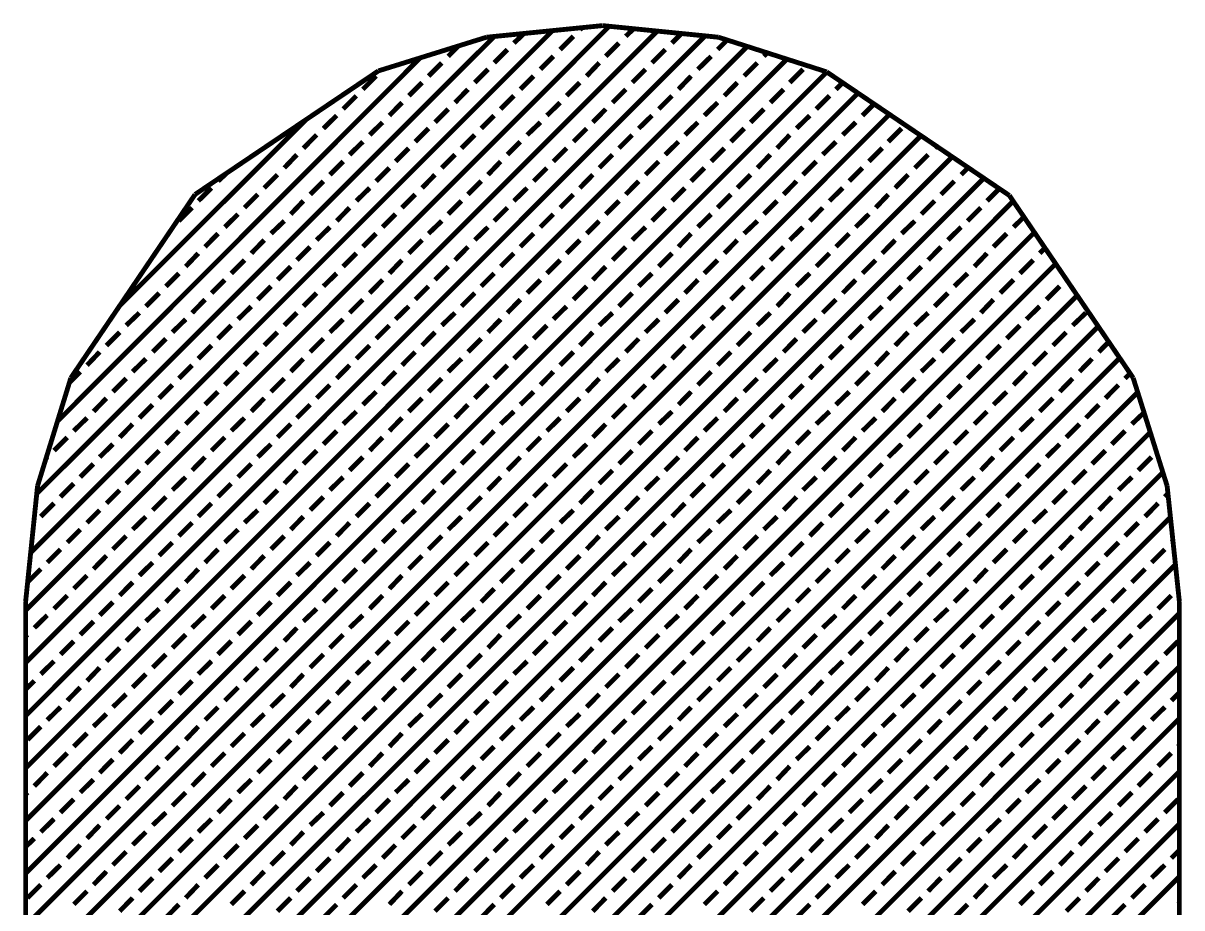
# Model space of a CAD drawing. Extents: x 2 to 176, y -19 to 159.
# Drawn here: x 109.425 to 110.335, y 121.041 to 121.735 of the extents above; entities that cross this region are included whole.
import ezdxf

# ---------------------------------------------------------------- set-up
doc = ezdxf.new("R2010")
doc.units = 0
doc.layers.add('BG_SILKSCREEN_TOP', color=7, linetype='CONTINUOUS')

msp = doc.modelspace()

# ---------------------------------------------------------------- linework, layer by layer
at = {"layer": 'BG_SILKSCREEN_TOP', "const_width": 0.00381}
for points in [[(109.42701, 121.274332), (109.885734, 121.73331)], [(109.880146, 121.733564), (109.78896, 121.72442)], [(109.862366, 121.730262), (109.864144, 121.73204)], [(109.971332, 121.72442), (109.880146, 121.733564)], [(109.898434, 121.725182), (109.90453, 121.731024)], [(109.42701, 121.233184), (109.923072, 121.729246)], [(109.42701, 121.191528), (109.960664, 121.725436)], [(109.431074, 121.319798), (109.841284, 121.730008)], [(109.435646, 121.365772), (109.79531, 121.725182)], [(109.78896, 121.72442), (109.704124, 121.698004)], [(109.81055, 121.719848), (109.818424, 121.727214)], [(109.846872, 121.714768), (109.857286, 121.725182)], [(109.934756, 121.719848), (109.942122, 121.727214)], [(109.97057, 121.714768), (109.977936, 121.722134)], [(110.056168, 121.697242), (109.971332, 121.72442)], [(109.42701, 121.15038), (109.993938, 121.717308)], [(109.758988, 121.709434), (109.767116, 121.717816)], [(109.795056, 121.704354), (109.80547, 121.714768)], [(109.882686, 121.709434), (109.8931, 121.719848)], [(109.919008, 121.704354), (109.929422, 121.714768)], [(109.42701, 121.109232), (110.02518, 121.707402)], [(109.452664, 121.42343), (109.737144, 121.708418)], [(109.743494, 121.69394), (109.753908, 121.704354)], [(109.831378, 121.699274), (109.841538, 121.709434)], [(109.8677, 121.69394), (109.877606, 121.704354)], [(109.955076, 121.699274), (109.96549, 121.709434)], [(109.991398, 121.69394), (110.001812, 121.704354)], [(110.006892, 121.709434), (110.009432, 121.712228)], [(109.42701, 121.06783), (110.056422, 121.697242)], [(109.704124, 121.698004), (109.560106, 121.600976)], [(109.779816, 121.68886), (109.79023, 121.699274)], [(109.903514, 121.68886), (109.913928, 121.699274)], [(110.027212, 121.68886), (110.037626, 121.699274)], [(110.199678, 121.600214), (110.056168, 121.697242)], [(109.691932, 121.683526), (109.702346, 121.69394)], [(109.728, 121.678446), (109.738414, 121.68886)], [(109.81563, 121.683526), (109.826044, 121.69394)], [(109.851952, 121.678446), (109.862366, 121.68886)], [(109.939836, 121.683526), (109.949742, 121.69394)], [(109.975904, 121.678446), (109.986064, 121.68886)], [(110.063534, 121.683526), (110.068868, 121.68886)], [(109.42701, 121.026682), (110.08106, 121.680732)], [(109.676438, 121.668032), (109.686852, 121.678446)], [(109.764322, 121.673112), (109.774482, 121.683526)], [(109.800136, 121.668032), (109.81055, 121.678446)], [(109.88802, 121.673112), (109.898434, 121.683526)], [(109.924342, 121.668032), (109.934756, 121.678446)], [(110.011972, 121.673112), (110.022386, 121.683526)], [(110.04804, 121.668032), (110.058454, 121.678446)], [(109.71276, 121.662952), (109.722666, 121.673112)], [(109.748574, 121.657618), (109.758988, 121.668032)], [(109.836458, 121.662952), (109.846872, 121.673112)], [(109.872526, 121.657618), (109.882686, 121.668032)], [(109.960156, 121.662952), (109.97057, 121.673112)], [(109.996478, 121.657618), (110.006892, 121.668032)], [(110.084362, 121.662952), (110.093506, 121.672096)], [(109.42701, 120.98528), (110.105698, 121.663968)], [(109.500924, 121.5136), (109.647482, 121.659904)], [(109.660944, 121.652792), (109.671358, 121.662952)], [(109.784896, 121.652792), (109.795056, 121.662952)], [(109.908594, 121.652792), (109.919008, 121.662952)], [(110.032546, 121.652792), (110.04296, 121.662952)], [(109.697266, 121.647712), (109.707426, 121.657618)], [(109.73308, 121.642378), (109.743494, 121.652792)], [(109.820964, 121.647712), (109.831378, 121.657618)], [(109.857286, 121.642378), (109.8677, 121.652792)], [(109.944916, 121.647712), (109.955076, 121.657618)], [(109.980984, 121.642378), (109.991398, 121.652792)], [(110.068868, 121.647712), (110.079028, 121.657618)], [(110.104682, 121.642378), (110.115096, 121.652792)], [(109.42701, 120.944132), (110.130336, 121.647204)], [(109.645196, 121.637298), (109.65561, 121.647712)], [(109.681518, 121.632218), (109.691932, 121.642378)], [(109.769402, 121.637298), (109.779816, 121.647712)], [(109.80547, 121.632218), (109.81563, 121.642378)], [(109.8931, 121.637298), (109.903514, 121.647712)], [(109.929422, 121.632218), (109.939836, 121.642378)], [(110.017306, 121.637298), (110.027212, 121.647712)], [(110.05312, 121.632218), (110.063534, 121.642378)], [(109.42701, 120.90273), (110.154974, 121.630694)], [(109.63021, 121.621804), (109.640116, 121.632218)], [(109.717586, 121.626884), (109.728, 121.637298)], [(109.753908, 121.621804), (109.764322, 121.632218)], [(109.841538, 121.626884), (109.851952, 121.637298)], [(109.877606, 121.621804), (109.88802, 121.632218)], [(109.96549, 121.626884), (109.975904, 121.637298)], [(110.001812, 121.621804), (110.011972, 121.632218)], [(110.089442, 121.626884), (110.099856, 121.637298)], [(110.12551, 121.621804), (110.135924, 121.632218)], [(110.141004, 121.637298), (110.142528, 121.638822)], [(109.666024, 121.61647), (109.676438, 121.626884)], [(109.702346, 121.61139), (109.71276, 121.621804)], [(109.79023, 121.61647), (109.800136, 121.626884)], [(109.826044, 121.61139), (109.836458, 121.621804)], [(109.913928, 121.61647), (109.924342, 121.626884)], [(109.949742, 121.61139), (109.960156, 121.621804)], [(110.037626, 121.61647), (110.04804, 121.626884)], [(110.073948, 121.61139), (110.084362, 121.621804)], [(110.161832, 121.61647), (110.16742, 121.622058)], [(109.42701, 120.861582), (110.179612, 121.613676)], [(109.57814, 121.61139), (109.584236, 121.616978)], [(109.614462, 121.606056), (109.624876, 121.61647)], [(109.738414, 121.606056), (109.748574, 121.61647)], [(109.862366, 121.606056), (109.872526, 121.61647)], [(109.986064, 121.606056), (109.996478, 121.61647)], [(110.110016, 121.606056), (110.120176, 121.61647)], [(109.562646, 121.595896), (109.57306, 121.606056)], [(109.65053, 121.600976), (109.660944, 121.61139)], [(109.686852, 121.595896), (109.697266, 121.606056)], [(109.774482, 121.600976), (109.784896, 121.61139)], [(109.81055, 121.595896), (109.820964, 121.606056)], [(109.898434, 121.600976), (109.908594, 121.61139)], [(109.934756, 121.595896), (109.944916, 121.606056)], [(110.022386, 121.600976), (110.032546, 121.61139)], [(110.058454, 121.595896), (110.068868, 121.606056)], [(110.146084, 121.600976), (110.156498, 121.61139)], [(110.182152, 121.595896), (110.191804, 121.605548)], [(109.42701, 120.819926), (110.202472, 121.595388)], [(109.560106, 121.600976), (109.46257, 121.456958)], [(109.598968, 121.590562), (109.609382, 121.600976)], [(109.63529, 121.585482), (109.645196, 121.595896)], [(109.722666, 121.590562), (109.73308, 121.600976)], [(109.758988, 121.585482), (109.769402, 121.595896)], [(109.846872, 121.590562), (109.857286, 121.600976)], [(109.882686, 121.585482), (109.8931, 121.595896)], [(109.97057, 121.590562), (109.980984, 121.600976)], [(110.006892, 121.585482), (110.017306, 121.595896)], [(110.094776, 121.590562), (110.104682, 121.600976)], [(110.13059, 121.585482), (110.141004, 121.595896)], [(110.29696, 121.456958), (110.199678, 121.600214)], [(109.547406, 121.580148), (109.55782, 121.590562)], [(109.583474, 121.575322), (109.593888, 121.585482)], [(109.671358, 121.580148), (109.681518, 121.590562)], [(109.707426, 121.575322), (109.717586, 121.585482)], [(109.795056, 121.580148), (109.80547, 121.590562)], [(109.831378, 121.575322), (109.841538, 121.585482)], [(109.919008, 121.580148), (109.929422, 121.590562)], [(109.955076, 121.575322), (109.96549, 121.585482)], [(110.04296, 121.580148), (110.05312, 121.590562)], [(110.079028, 121.575322), (110.089442, 121.585482)], [(110.166912, 121.580148), (110.177326, 121.590562)], [(109.619796, 121.570242), (109.63021, 121.580148)], [(109.743494, 121.570242), (109.753908, 121.580148)], [(109.8677, 121.570242), (109.877606, 121.580148)], [(109.991398, 121.570242), (110.001812, 121.580148)], [(110.115096, 121.570242), (110.12551, 121.580148)], [(110.20298, 121.575322), (110.211108, 121.583196)], [(109.42701, 120.778778), (110.219236, 121.571004)], [(109.56798, 121.559828), (109.57814, 121.570242)], [(109.65561, 121.565162), (109.666024, 121.575322)], [(109.691932, 121.559828), (109.702346, 121.570242)], [(109.779816, 121.565162), (109.79023, 121.575322)], [(109.81563, 121.559828), (109.826044, 121.570242)], [(109.903514, 121.565162), (109.913928, 121.575322)], [(109.939836, 121.559828), (109.949742, 121.570242)], [(110.027212, 121.565162), (110.037626, 121.575322)], [(110.063534, 121.559828), (110.073948, 121.570242)], [(110.151418, 121.565162), (110.161832, 121.575322)], [(110.187232, 121.559828), (110.197646, 121.570242)], [(109.604302, 121.554748), (109.614462, 121.565162)], [(109.640116, 121.549414), (109.65053, 121.559828)], [(109.728, 121.554748), (109.738414, 121.565162)], [(109.764322, 121.549414), (109.774482, 121.559828)], [(109.851952, 121.554748), (109.862366, 121.565162)], [(109.88802, 121.549414), (109.898434, 121.559828)], [(109.975904, 121.554748), (109.986064, 121.565162)], [(110.011972, 121.549414), (110.022386, 121.559828)], [(110.099856, 121.554748), (110.110016, 121.565162)], [(110.135924, 121.549414), (110.146084, 121.559828)], [(110.223554, 121.554748), (110.227618, 121.558812)], [(109.55274, 121.544334), (109.562646, 121.554748)], [(109.588554, 121.539), (109.598968, 121.549414)], [(109.676438, 121.544334), (109.686852, 121.554748)], [(109.71276, 121.539), (109.722666, 121.549414)], [(109.800136, 121.544334), (109.81055, 121.554748)], [(109.836458, 121.539), (109.846872, 121.549414)], [(109.924342, 121.544334), (109.934756, 121.554748)], [(109.960156, 121.539), (109.97057, 121.549414)], [(110.04804, 121.544334), (110.058454, 121.554748)], [(110.084362, 121.539), (110.094776, 121.549414)], [(110.172246, 121.544334), (110.182152, 121.554748)], [(110.20806, 121.539), (110.218474, 121.549414)], [(109.42701, 120.737376), (110.236254, 121.54662)], [(109.624876, 121.53392), (109.63529, 121.544334)], [(109.748574, 121.53392), (109.758988, 121.544334)], [(109.872526, 121.53392), (109.882686, 121.544334)], [(109.996478, 121.53392), (110.006892, 121.544334)], [(110.120176, 121.53392), (110.13059, 121.544334)], [(109.537246, 121.52884), (109.547406, 121.539)], [(109.57306, 121.523506), (109.583474, 121.53392)], [(109.660944, 121.52884), (109.671358, 121.539)], [(109.697266, 121.523506), (109.707426, 121.53392)], [(109.784896, 121.52884), (109.795056, 121.539)], [(109.820964, 121.523506), (109.831378, 121.53392)], [(109.908594, 121.52884), (109.919008, 121.539)], [(109.944916, 121.523506), (109.955076, 121.53392)], [(110.032546, 121.52884), (110.04296, 121.539)], [(110.068868, 121.523506), (110.079028, 121.53392)], [(110.156498, 121.52884), (110.166912, 121.539)], [(110.192566, 121.523506), (110.20298, 121.53392)], [(109.42701, 120.696228), (110.253018, 121.521728)], [(109.521498, 121.513092), (109.531912, 121.523506)], [(109.609382, 121.518426), (109.619796, 121.52884)], [(109.645196, 121.513092), (109.65561, 121.523506)], [(109.73308, 121.518426), (109.743494, 121.52884)], [(109.769402, 121.513092), (109.779816, 121.523506)], [(109.857286, 121.518426), (109.8677, 121.52884)], [(109.8931, 121.513092), (109.903514, 121.523506)], [(109.980984, 121.518426), (109.991398, 121.52884)], [(110.017306, 121.513092), (110.027212, 121.523506)], [(110.104682, 121.518426), (110.115096, 121.52884)], [(110.141004, 121.513092), (110.151418, 121.523506)], [(110.228888, 121.518426), (110.239302, 121.52884)], [(109.55782, 121.508012), (109.56798, 121.518426)], [(109.593888, 121.502932), (109.604302, 121.513092)], [(109.681518, 121.508012), (109.691932, 121.518426)], [(109.717586, 121.502932), (109.728, 121.513092)], [(109.80547, 121.508012), (109.81563, 121.518426)], [(109.841538, 121.502932), (109.851952, 121.513092)], [(109.929422, 121.508012), (109.939836, 121.518426)], [(109.96549, 121.502932), (109.975904, 121.513092)], [(110.05312, 121.508012), (110.063534, 121.518426)], [(110.089442, 121.502932), (110.099856, 121.513092)], [(110.177326, 121.508012), (110.187232, 121.518426)], [(110.21314, 121.502932), (110.223554, 121.513092)], [(109.506004, 121.498106), (109.516418, 121.508012)], [(109.63021, 121.498106), (109.640116, 121.508012)], [(109.753908, 121.498106), (109.764322, 121.508012)], [(109.877606, 121.498106), (109.88802, 121.508012)], [(110.001812, 121.498106), (110.011972, 121.508012)], [(110.12551, 121.498106), (110.135924, 121.508012)], [(110.249462, 121.498106), (110.259876, 121.508012)], [(109.42701, 120.654826), (110.269528, 121.497344)], [(109.542326, 121.492772), (109.55274, 121.502932)], [(109.57814, 121.487692), (109.588554, 121.498106)], [(109.666024, 121.492772), (109.676438, 121.502932)], [(109.702346, 121.487692), (109.71276, 121.498106)], [(109.79023, 121.492772), (109.800136, 121.502932)], [(109.826044, 121.487692), (109.836458, 121.498106)], [(109.913928, 121.492772), (109.924342, 121.502932)], [(109.949742, 121.487692), (109.960156, 121.498106)], [(110.037626, 121.492772), (110.04804, 121.502932)], [(110.073948, 121.487692), (110.084362, 121.498106)], [(110.161832, 121.492772), (110.172246, 121.502932)], [(110.197646, 121.487692), (110.20806, 121.498106)], [(109.49051, 121.482358), (109.500924, 121.492772)], [(109.526832, 121.477278), (109.537246, 121.487692)], [(109.614462, 121.482358), (109.624876, 121.492772)], [(109.65053, 121.477278), (109.660944, 121.487692)], [(109.738414, 121.482358), (109.748574, 121.492772)], [(109.774482, 121.477278), (109.784896, 121.487692)], [(109.862366, 121.482358), (109.872526, 121.492772)], [(109.898434, 121.477278), (109.908594, 121.487692)], [(109.986064, 121.482358), (109.996478, 121.492772)], [(110.022386, 121.477278), (110.032546, 121.487692)], [(110.110016, 121.482358), (110.120176, 121.492772)], [(110.146084, 121.477278), (110.156498, 121.487692)], [(110.233968, 121.482358), (110.244382, 121.492772)], [(110.270036, 121.477278), (110.277656, 121.485152)], [(109.47527, 121.466864), (109.485176, 121.477278)], [(109.562646, 121.471944), (109.57306, 121.482358)], [(109.598968, 121.466864), (109.609382, 121.477278)], [(109.686852, 121.471944), (109.697266, 121.482358)], [(109.722666, 121.466864), (109.73308, 121.477278)], [(109.81055, 121.471944), (109.820964, 121.482358)], [(109.846872, 121.466864), (109.857286, 121.477278)], [(109.934756, 121.471944), (109.944916, 121.482358)], [(109.97057, 121.466864), (109.980984, 121.477278)], [(110.058454, 121.471944), (110.068868, 121.482358)], [(110.094776, 121.466864), (110.104682, 121.477278)], [(110.182152, 121.471944), (110.192566, 121.482358)], [(110.218474, 121.466864), (110.228888, 121.477278)], [(109.42701, 120.613678), (110.286292, 121.472452)], [(109.511084, 121.461784), (109.521498, 121.471944)], [(109.547406, 121.45645), (109.55782, 121.466864)], [(109.63529, 121.461784), (109.645196, 121.471944)], [(109.671358, 121.45645), (109.681518, 121.466864)], [(109.758988, 121.461784), (109.769402, 121.471944)], [(109.795056, 121.45645), (109.80547, 121.466864)], [(109.882686, 121.461784), (109.8931, 121.471944)], [(109.919008, 121.45645), (109.929422, 121.466864)], [(110.006892, 121.461784), (110.017306, 121.471944)], [(110.04296, 121.45645), (110.05312, 121.466864)], [(110.13059, 121.461784), (110.141004, 121.471944)], [(110.166912, 121.45645), (110.177326, 121.466864)], [(110.254796, 121.461784), (110.264702, 121.471944)], [(109.461808, 121.453656), (109.469936, 121.461784)], [(109.583474, 121.45137), (109.593888, 121.461784)], [(109.707426, 121.45137), (109.717586, 121.461784)], [(109.831378, 121.45137), (109.841538, 121.461784)], [(109.955076, 121.45137), (109.96549, 121.461784)], [(110.079028, 121.45137), (110.089442, 121.461784)], [(110.20298, 121.45137), (110.21314, 121.461784)], [(110.29061, 121.45645), (110.29442, 121.46026)], [(109.46257, 121.456958), (109.436408, 121.372122)], [(109.49559, 121.446036), (109.506004, 121.45645)], [(109.531912, 121.440956), (109.542326, 121.45137)], [(109.619796, 121.446036), (109.63021, 121.45645)], [(109.65561, 121.440956), (109.666024, 121.45137)], [(109.743494, 121.446036), (109.753908, 121.45645)], [(109.779816, 121.440956), (109.79023, 121.45137)], [(109.8677, 121.446036), (109.877606, 121.45645)], [(109.903514, 121.440956), (109.913928, 121.45137)], [(109.991398, 121.446036), (110.001812, 121.45645)], [(110.027212, 121.440956), (110.037626, 121.45137)], [(110.115096, 121.446036), (110.12551, 121.45645)], [(110.151418, 121.440956), (110.161832, 121.45137)], [(110.239302, 121.446036), (110.249462, 121.45645)], [(110.275116, 121.440956), (110.28553, 121.45137)], [(110.32363, 121.372122), (110.29696, 121.456958)], [(109.42701, 120.572022), (110.300262, 121.445274)], [(109.48035, 121.430542), (109.49051, 121.440956)], [(109.56798, 121.435876), (109.57814, 121.446036)], [(109.604302, 121.430542), (109.614462, 121.440956)], [(109.691932, 121.435876), (109.702346, 121.446036)], [(109.728, 121.430542), (109.738414, 121.440956)], [(109.81563, 121.435876), (109.826044, 121.446036)], [(109.851952, 121.430542), (109.862366, 121.440956)], [(109.939836, 121.435876), (109.949742, 121.446036)], [(109.975904, 121.430542), (109.986064, 121.440956)], [(110.063534, 121.435876), (110.073948, 121.446036)], [(110.099856, 121.430542), (110.110016, 121.440956)], [(110.187232, 121.435876), (110.197646, 121.446036)], [(110.223554, 121.430542), (110.233968, 121.440956)], [(109.516418, 121.425462), (109.526832, 121.435876)], [(109.55274, 121.420636), (109.562646, 121.430542)], [(109.640116, 121.425462), (109.65053, 121.435876)], [(109.676438, 121.420636), (109.686852, 121.430542)], [(109.764322, 121.425462), (109.774482, 121.435876)], [(109.800136, 121.420636), (109.81055, 121.430542)], [(109.88802, 121.425462), (109.898434, 121.435876)], [(109.924342, 121.420636), (109.934756, 121.430542)], [(110.011972, 121.425462), (110.022386, 121.435876)], [(110.04804, 121.420636), (110.058454, 121.430542)], [(110.135924, 121.425462), (110.146084, 121.435876)], [(110.172246, 121.420636), (110.182152, 121.430542)], [(110.259876, 121.425462), (110.270036, 121.435876)], [(109.464856, 121.415302), (109.47527, 121.425462)], [(109.588554, 121.415302), (109.598968, 121.425462)], [(109.71276, 121.415302), (109.722666, 121.425462)], [(109.836458, 121.415302), (109.846872, 121.425462)], [(109.960156, 121.415302), (109.97057, 121.425462)], [(110.084362, 121.415302), (110.094776, 121.425462)], [(110.20806, 121.415302), (110.218474, 121.425462)], [(110.295944, 121.420636), (110.305596, 121.42978)], [(109.42701, 120.531128), (110.310422, 121.414286)], [(109.500924, 121.410222), (109.511084, 121.420636)], [(109.537246, 121.404888), (109.547406, 121.415302)], [(109.624876, 121.410222), (109.63529, 121.420636)], [(109.660944, 121.404888), (109.671358, 121.415302)], [(109.748574, 121.410222), (109.758988, 121.420636)], [(109.784896, 121.404888), (109.795056, 121.415302)], [(109.872526, 121.410222), (109.882686, 121.420636)], [(109.908594, 121.404888), (109.919008, 121.415302)], [(109.996478, 121.410222), (110.006892, 121.420636)], [(110.032546, 121.404888), (110.04296, 121.415302)], [(110.120176, 121.410222), (110.13059, 121.420636)], [(110.156498, 121.404888), (110.166912, 121.415302)], [(110.244382, 121.410222), (110.254796, 121.420636)], [(110.280196, 121.404888), (110.29061, 121.415302)], [(109.449362, 121.399808), (109.459776, 121.410222)], [(109.485176, 121.394728), (109.49559, 121.404888)], [(109.57306, 121.399808), (109.583474, 121.410222)], [(109.609382, 121.394728), (109.619796, 121.404888)], [(109.697266, 121.399808), (109.707426, 121.410222)], [(109.73308, 121.394728), (109.743494, 121.404888)], [(109.820964, 121.399808), (109.831378, 121.410222)], [(109.857286, 121.394728), (109.8677, 121.404888)], [(109.944916, 121.399808), (109.955076, 121.410222)], [(109.980984, 121.394728), (109.991398, 121.404888)], [(110.068868, 121.399808), (110.079028, 121.410222)], [(110.104682, 121.394728), (110.115096, 121.404888)], [(110.192566, 121.399808), (110.20298, 121.410222)], [(110.228888, 121.394728), (110.239302, 121.404888)], [(109.443012, 121.393458), (109.444028, 121.394728)], [(109.521498, 121.389394), (109.531912, 121.399808)], [(109.55782, 121.384314), (109.56798, 121.394728)], [(109.645196, 121.389394), (109.65561, 121.399808)], [(109.681518, 121.384314), (109.691932, 121.394728)], [(109.769402, 121.389394), (109.779816, 121.399808)], [(109.80547, 121.384314), (109.81563, 121.394728)], [(109.8931, 121.389394), (109.903514, 121.399808)], [(109.929422, 121.384314), (109.939836, 121.394728)], [(110.017306, 121.389394), (110.027212, 121.399808)], [(110.05312, 121.384314), (110.063534, 121.394728)], [(110.141004, 121.389394), (110.151418, 121.399808)], [(110.177326, 121.384314), (110.187232, 121.394728)], [(110.264702, 121.389394), (110.275116, 121.399808)], [(110.301024, 121.384314), (110.311438, 121.394728)], [(109.469936, 121.37898), (109.48035, 121.389394)], [(109.593888, 121.37898), (109.604302, 121.389394)], [(109.717586, 121.37898), (109.728, 121.389394)], [(109.841538, 121.37898), (109.851952, 121.389394)], [(109.96549, 121.37898), (109.975904, 121.389394)], [(110.089442, 121.37898), (110.099856, 121.389394)], [(110.21314, 121.37898), (110.223554, 121.389394)], [(109.42701, 120.489472), (110.320328, 121.38279)], [(109.506004, 121.3739), (109.516418, 121.384314)], [(109.542326, 121.36882), (109.55274, 121.37898)], [(109.63021, 121.3739), (109.640116, 121.384314)], [(109.666024, 121.36882), (109.676438, 121.37898)], [(109.753908, 121.3739), (109.764322, 121.384314)], [(109.79023, 121.36882), (109.800136, 121.37898)], [(109.877606, 121.3739), (109.88802, 121.384314)], [(109.913928, 121.36882), (109.924342, 121.37898)], [(110.001812, 121.3739), (110.011972, 121.384314)], [(110.037626, 121.36882), (110.04804, 121.37898)], [(110.12551, 121.3739), (110.135924, 121.384314)], [(110.161832, 121.36882), (110.172246, 121.37898)], [(110.249462, 121.3739), (110.259876, 121.384314)], [(110.28553, 121.36882), (110.295944, 121.37898)], [(109.436408, 121.372122), (109.42701, 121.280936)], [(109.454442, 121.363486), (109.464856, 121.3739)], [(109.49051, 121.358406), (109.500924, 121.36882)], [(109.57814, 121.363486), (109.588554, 121.3739)], [(109.614462, 121.358406), (109.624876, 121.36882)], [(109.702346, 121.363486), (109.71276, 121.3739)], [(109.738414, 121.358406), (109.748574, 121.36882)], [(109.826044, 121.363486), (109.836458, 121.3739)], [(109.862366, 121.358406), (109.872526, 121.36882)], [(109.949742, 121.363486), (109.960156, 121.3739)], [(109.986064, 121.358406), (109.996478, 121.36882)], [(110.073948, 121.363486), (110.084362, 121.3739)], [(110.110016, 121.358406), (110.120176, 121.36882)], [(110.197646, 121.363486), (110.20806, 121.3739)], [(110.233968, 121.358406), (110.244382, 121.36882)], [(110.333282, 121.280936), (110.32363, 121.372122)], [(109.438948, 121.347992), (109.449362, 121.358406)], [(109.526832, 121.353072), (109.537246, 121.363486)], [(109.562646, 121.347992), (109.57306, 121.358406)], [(109.65053, 121.353072), (109.660944, 121.363486)], [(109.686852, 121.347992), (109.697266, 121.358406)], [(109.774482, 121.353072), (109.784896, 121.363486)], [(109.81055, 121.347992), (109.820964, 121.358406)], [(109.898434, 121.353072), (109.908594, 121.363486)], [(109.934756, 121.347992), (109.944916, 121.358406)], [(110.022386, 121.353072), (110.032546, 121.363486)], [(110.058454, 121.347992), (110.068868, 121.358406)], [(110.146084, 121.353072), (110.156498, 121.363486)], [(110.182152, 121.347992), (110.192566, 121.358406)], [(110.270036, 121.353072), (110.280196, 121.363486)], [(110.306358, 121.347992), (110.316518, 121.358406)], [(110.321852, 121.363486), (110.324392, 121.366026)], [(109.47527, 121.343166), (109.485176, 121.353072)], [(109.598968, 121.343166), (109.609382, 121.353072)], [(109.722666, 121.343166), (109.73308, 121.353072)], [(109.846872, 121.343166), (109.857286, 121.353072)], [(109.97057, 121.343166), (109.980984, 121.353072)], [(110.094776, 121.343166), (110.104682, 121.353072)], [(110.218474, 121.343166), (110.228888, 121.353072)], [(109.42701, 120.448324), (110.32617, 121.347484)], [(109.43336, 121.342658), (109.433868, 121.343166)], [(109.511084, 121.337832), (109.521498, 121.347992)], [(109.547406, 121.332752), (109.55782, 121.343166)], [(109.63529, 121.337832), (109.645196, 121.347992)], [(109.671358, 121.332752), (109.681518, 121.343166)], [(109.758988, 121.337832), (109.769402, 121.347992)], [(109.795056, 121.332752), (109.80547, 121.343166)], [(109.882686, 121.337832), (109.8931, 121.347992)], [(109.919008, 121.332752), (109.929422, 121.343166)], [(110.006892, 121.337832), (110.017306, 121.347992)], [(110.04296, 121.332752), (110.05312, 121.343166)], [(110.13059, 121.337832), (110.141004, 121.347992)], [(110.166912, 121.332752), (110.177326, 121.343166)], [(110.254796, 121.337832), (110.264702, 121.347992)], [(110.29061, 121.332752), (110.301024, 121.343166)], [(109.459776, 121.327672), (109.469936, 121.337832)], [(109.49559, 121.322338), (109.506004, 121.332752)], [(109.583474, 121.327672), (109.593888, 121.337832)], [(109.619796, 121.322338), (109.63021, 121.332752)], [(109.707426, 121.327672), (109.717586, 121.337832)], [(109.743494, 121.322338), (109.753908, 121.332752)], [(109.831378, 121.327672), (109.841538, 121.337832)], [(109.8677, 121.322338), (109.877606, 121.332752)], [(109.955076, 121.327672), (109.96549, 121.337832)], [(109.991398, 121.322338), (110.001812, 121.332752)], [(110.079028, 121.327672), (110.089442, 121.337832)], [(110.115096, 121.322338), (110.12551, 121.332752)], [(110.20298, 121.327672), (110.21314, 121.337832)], [(110.239302, 121.322338), (110.249462, 121.332752)], [(109.444028, 121.311924), (109.454442, 121.322338)], [(109.531912, 121.317258), (109.542326, 121.327672)], [(109.56798, 121.311924), (109.57814, 121.322338)], [(109.65561, 121.317258), (109.666024, 121.327672)], [(109.691932, 121.311924), (109.702346, 121.322338)], [(109.779816, 121.317258), (109.79023, 121.327672)], [(109.81563, 121.311924), (109.826044, 121.322338)], [(109.903514, 121.317258), (109.913928, 121.327672)], [(109.939836, 121.311924), (109.949742, 121.322338)], [(110.027212, 121.317258), (110.037626, 121.327672)], [(110.063534, 121.311924), (110.073948, 121.322338)], [(110.151418, 121.317258), (110.161832, 121.327672)], [(110.187232, 121.311924), (110.197646, 121.322338)], [(110.275116, 121.317258), (110.28553, 121.327672)], [(110.311438, 121.311924), (110.321852, 121.322338)], [(110.326932, 121.327672), (110.328202, 121.328688)], [(109.48035, 121.306844), (109.49051, 121.317258)], [(109.604302, 121.306844), (109.614462, 121.317258)], [(109.728, 121.306844), (109.738414, 121.317258)], [(109.851952, 121.306844), (109.862366, 121.317258)], [(109.975904, 121.306844), (109.986064, 121.317258)], [(110.099856, 121.306844), (110.110016, 121.317258)], [(110.223554, 121.306844), (110.233968, 121.317258)], [(109.42701, 120.407176), (110.32998, 121.310146)], [(109.429042, 121.296938), (109.438948, 121.306844)], [(109.516418, 121.301764), (109.526832, 121.311924)], [(109.55274, 121.29643), (109.562646, 121.306844)], [(109.640116, 121.301764), (109.65053, 121.311924)], [(109.676438, 121.29643), (109.686852, 121.306844)], [(109.764322, 121.301764), (109.774482, 121.311924)], [(109.800136, 121.29643), (109.81055, 121.306844)], [(109.88802, 121.301764), (109.898434, 121.311924)], [(109.924342, 121.29643), (109.934756, 121.306844)], [(110.011972, 121.301764), (110.022386, 121.311924)], [(110.04804, 121.29643), (110.058454, 121.306844)], [(110.135924, 121.301764), (110.146084, 121.311924)], [(110.172246, 121.29643), (110.182152, 121.306844)], [(110.259876, 121.301764), (110.270036, 121.311924)], [(110.295944, 121.29643), (110.306358, 121.306844)], [(109.464856, 121.29135), (109.47527, 121.301764)], [(109.500924, 121.286016), (109.511084, 121.29643)], [(109.588554, 121.29135), (109.598968, 121.301764)], [(109.624876, 121.286016), (109.63529, 121.29643)], [(109.71276, 121.29135), (109.722666, 121.301764)], [(109.748574, 121.286016), (109.758988, 121.29643)], [(109.836458, 121.29135), (109.846872, 121.301764)], [(109.872526, 121.286016), (109.882686, 121.29643)], [(109.960156, 121.29135), (109.97057, 121.301764)], [(109.996478, 121.286016), (110.006892, 121.29643)], [(110.084362, 121.29135), (110.094776, 121.301764)], [(110.120176, 121.286016), (110.13059, 121.29643)], [(110.20806, 121.29135), (110.218474, 121.301764)], [(110.244382, 121.286016), (110.254796, 121.29643)], [(109.449362, 121.275602), (109.459776, 121.286016)], [(109.537246, 121.280936), (109.547406, 121.29135)], [(109.57306, 121.275602), (109.583474, 121.286016)], [(109.660944, 121.280936), (109.671358, 121.29135)], [(109.697266, 121.275602), (109.707426, 121.286016)], [(109.784896, 121.280936), (109.795056, 121.29135)], [(109.820964, 121.275602), (109.831378, 121.286016)], [(109.908594, 121.280936), (109.919008, 121.29135)], [(109.944916, 121.275602), (109.955076, 121.286016)], [(110.032546, 121.280936), (110.04296, 121.29135)], [(110.068868, 121.275602), (110.079028, 121.286016)], [(110.156498, 121.280936), (110.166912, 121.29135)], [(110.192566, 121.275602), (110.20298, 121.286016)], [(110.280196, 121.280936), (110.29061, 121.29135)], [(110.316518, 121.275602), (110.326932, 121.286016)], [(109.42701, 121.280936), (109.42701, 117.964712)], [(109.485176, 121.270522), (109.49559, 121.280936)], [(109.609382, 121.270522), (109.619796, 121.280936)], [(109.73308, 121.270522), (109.743494, 121.280936)], [(109.857286, 121.270522), (109.8677, 121.280936)], [(109.980984, 121.270522), (109.991398, 121.280936)], [(110.104682, 121.270522), (110.115096, 121.280936)], [(110.228888, 121.270522), (110.239302, 121.280936)], [(110.333282, 117.964712), (110.333282, 121.280936)], [(109.42701, 120.365774), (110.333282, 121.272046)], [(109.433868, 121.260616), (109.444028, 121.270522)], [(109.521498, 121.265696), (109.531912, 121.275602)], [(109.55782, 121.260616), (109.56798, 121.270522)], [(109.645196, 121.265696), (109.65561, 121.275602)], [(109.681518, 121.260616), (109.691932, 121.270522)], [(109.769402, 121.265696), (109.779816, 121.275602)], [(109.80547, 121.260616), (109.81563, 121.270522)], [(109.8931, 121.265696), (109.903514, 121.275602)], [(109.929422, 121.260616), (109.939836, 121.270522)], [(110.017306, 121.265696), (110.027212, 121.275602)], [(110.05312, 121.260616), (110.063534, 121.270522)], [(110.141004, 121.265696), (110.151418, 121.275602)], [(110.177326, 121.260616), (110.187232, 121.270522)], [(110.264702, 121.265696), (110.275116, 121.275602)], [(110.301024, 121.260616), (110.311438, 121.270522)], [(109.469936, 121.255282), (109.48035, 121.265696)], [(109.506004, 121.250202), (109.516418, 121.260616)], [(109.593888, 121.255282), (109.604302, 121.265696)], [(109.63021, 121.250202), (109.640116, 121.260616)], [(109.717586, 121.255282), (109.728, 121.265696)], [(109.753908, 121.250202), (109.764322, 121.260616)], [(109.841538, 121.255282), (109.851952, 121.265696)], [(109.877606, 121.250202), (109.88802, 121.260616)], [(109.96549, 121.255282), (109.975904, 121.265696)], [(110.001812, 121.250202), (110.011972, 121.260616)], [(110.089442, 121.255282), (110.099856, 121.265696)], [(110.12551, 121.250202), (110.135924, 121.260616)], [(110.21314, 121.255282), (110.223554, 121.265696)], [(110.249462, 121.250202), (110.259876, 121.260616)], [(109.42701, 121.253758), (109.428534, 121.255282)], [(109.454442, 121.239788), (109.464856, 121.250202)], [(109.542326, 121.244868), (109.55274, 121.255282)], [(109.57814, 121.239788), (109.588554, 121.250202)], [(109.666024, 121.244868), (109.676438, 121.255282)], [(109.702346, 121.239788), (109.71276, 121.250202)], [(109.79023, 121.244868), (109.800136, 121.255282)], [(109.826044, 121.239788), (109.836458, 121.250202)], [(109.913928, 121.244868), (109.924342, 121.255282)], [(109.949742, 121.239788), (109.960156, 121.250202)], [(110.037626, 121.244868), (110.04804, 121.255282)], [(110.073948, 121.239788), (110.084362, 121.250202)], [(110.161832, 121.244868), (110.172246, 121.255282)], [(110.197646, 121.239788), (110.20806, 121.250202)], [(110.28553, 121.244868), (110.295944, 121.255282)], [(110.321852, 121.239788), (110.332266, 121.250202)], [(109.49051, 121.234454), (109.500924, 121.244868)], [(109.526832, 121.229374), (109.537246, 121.239788)], [(109.614462, 121.234454), (109.624876, 121.244868)], [(109.65053, 121.229374), (109.660944, 121.239788)], [(109.738414, 121.234454), (109.748574, 121.244868)], [(109.774482, 121.229374), (109.784896, 121.239788)], [(109.862366, 121.234454), (109.872526, 121.244868)], [(109.898434, 121.229374), (109.908594, 121.239788)], [(109.986064, 121.234454), (109.996478, 121.244868)], [(110.022386, 121.229374), (110.032546, 121.239788)], [(110.110016, 121.234454), (110.120176, 121.244868)], [(110.146084, 121.229374), (110.156498, 121.239788)], [(110.233968, 121.234454), (110.244382, 121.244868)], [(110.270036, 121.229374), (110.280196, 121.239788)], [(109.42701, 120.324626), (110.333282, 121.23039)], [(109.438948, 121.224294), (109.449362, 121.234454)], [(109.562646, 121.224294), (109.57306, 121.234454)], [(109.686852, 121.224294), (109.697266, 121.234454)], [(109.81055, 121.224294), (109.820964, 121.234454)], [(109.934756, 121.224294), (109.944916, 121.234454)], [(110.058454, 121.224294), (110.068868, 121.234454)], [(110.182152, 121.224294), (110.192566, 121.234454)], [(110.306358, 121.224294), (110.316518, 121.234454)], [(109.47527, 121.21896), (109.485176, 121.229374)], [(109.511084, 121.21388), (109.521498, 121.224294)], [(109.598968, 121.21896), (109.609382, 121.229374)], [(109.63529, 121.21388), (109.645196, 121.224294)], [(109.722666, 121.21896), (109.73308, 121.229374)], [(109.758988, 121.21388), (109.769402, 121.224294)], [(109.846872, 121.21896), (109.857286, 121.229374)], [(109.882686, 121.21388), (109.8931, 121.224294)], [(109.97057, 121.21896), (109.980984, 121.229374)], [(110.006892, 121.21388), (110.017306, 121.224294)], [(110.094776, 121.21896), (110.104682, 121.229374)], [(110.13059, 121.21388), (110.141004, 121.224294)], [(110.218474, 121.21896), (110.228888, 121.229374)], [(110.254796, 121.21388), (110.264702, 121.224294)], [(109.42701, 121.212356), (109.433868, 121.21896)], [(109.459776, 121.203466), (109.469936, 121.21388)], [(109.547406, 121.208546), (109.55782, 121.21896)], [(109.583474, 121.203466), (109.593888, 121.21388)], [(109.671358, 121.208546), (109.681518, 121.21896)], [(109.707426, 121.203466), (109.717586, 121.21388)], [(109.795056, 121.208546), (109.80547, 121.21896)], [(109.831378, 121.203466), (109.841538, 121.21388)], [(109.919008, 121.208546), (109.929422, 121.21896)], [(109.955076, 121.203466), (109.96549, 121.21388)], [(110.04296, 121.208546), (110.05312, 121.21896)], [(110.079028, 121.203466), (110.089442, 121.21388)], [(110.166912, 121.208546), (110.177326, 121.21896)], [(110.20298, 121.203466), (110.21314, 121.21388)], [(110.29061, 121.208546), (110.301024, 121.21896)], [(109.49559, 121.198386), (109.506004, 121.208546)], [(109.531912, 121.193052), (109.542326, 121.203466)], [(109.619796, 121.198386), (109.63021, 121.208546)], [(109.65561, 121.193052), (109.666024, 121.203466)], [(109.743494, 121.198386), (109.753908, 121.208546)], [(109.779816, 121.193052), (109.79023, 121.203466)], [(109.8677, 121.198386), (109.877606, 121.208546)], [(109.903514, 121.193052), (109.913928, 121.203466)], [(109.991398, 121.198386), (110.001812, 121.208546)], [(110.027212, 121.193052), (110.037626, 121.203466)], [(110.115096, 121.198386), (110.12551, 121.208546)], [(110.151418, 121.193052), (110.161832, 121.203466)], [(110.239302, 121.198386), (110.249462, 121.208546)], [(110.275116, 121.193052), (110.28553, 121.203466)], [(110.326932, 121.203466), (110.333282, 121.209816)], [(109.444028, 121.188226), (109.454442, 121.198386)], [(109.56798, 121.188226), (109.57814, 121.198386)], [(109.691932, 121.188226), (109.702346, 121.198386)], [(109.81563, 121.188226), (109.826044, 121.198386)], [(109.939836, 121.188226), (109.949742, 121.198386)], [(110.063534, 121.188226), (110.073948, 121.198386)], [(110.187232, 121.188226), (110.197646, 121.198386)], [(110.311438, 121.188226), (110.321852, 121.198386)], [(109.42701, 120.283224), (110.333282, 121.189496)], [(109.48035, 121.183146), (109.49051, 121.193052)], [(109.516418, 121.177812), (109.526832, 121.188226)], [(109.604302, 121.183146), (109.614462, 121.193052)], [(109.640116, 121.177812), (109.65053, 121.188226)], [(109.728, 121.183146), (109.738414, 121.193052)], [(109.764322, 121.177812), (109.774482, 121.188226)], [(109.851952, 121.183146), (109.862366, 121.193052)], [(109.88802, 121.177812), (109.898434, 121.188226)], [(109.975904, 121.183146), (109.986064, 121.193052)], [(110.011972, 121.177812), (110.022386, 121.188226)], [(110.099856, 121.183146), (110.110016, 121.193052)], [(110.135924, 121.177812), (110.146084, 121.188226)], [(110.223554, 121.183146), (110.233968, 121.193052)], [(110.259876, 121.177812), (110.270036, 121.188226)], [(109.428534, 121.172732), (109.438948, 121.183146)], [(109.464856, 121.167398), (109.47527, 121.177812)], [(109.55274, 121.172732), (109.562646, 121.183146)], [(109.588554, 121.167398), (109.598968, 121.177812)], [(109.676438, 121.172732), (109.686852, 121.183146)], [(109.71276, 121.167398), (109.722666, 121.177812)], [(109.800136, 121.172732), (109.81055, 121.183146)], [(109.836458, 121.167398), (109.846872, 121.177812)], [(109.924342, 121.172732), (109.934756, 121.183146)], [(109.960156, 121.167398), (109.97057, 121.177812)], [(110.04804, 121.172732), (110.058454, 121.183146)], [(110.084362, 121.167398), (110.094776, 121.177812)], [(110.172246, 121.172732), (110.182152, 121.183146)], [(110.20806, 121.167398), (110.218474, 121.177812)], [(110.295944, 121.172732), (110.306358, 121.183146)], [(109.500924, 121.162318), (109.511084, 121.172732)], [(109.537246, 121.157238), (109.547406, 121.167398)], [(109.624876, 121.162318), (109.63529, 121.172732)], [(109.660944, 121.157238), (109.671358, 121.167398)], [(109.748574, 121.162318), (109.758988, 121.172732)], [(109.784896, 121.157238), (109.795056, 121.167398)], [(109.872526, 121.162318), (109.882686, 121.172732)], [(109.908594, 121.157238), (109.919008, 121.167398)], [(109.996478, 121.162318), (110.006892, 121.172732)], [(110.032546, 121.157238), (110.04296, 121.167398)], [(110.120176, 121.162318), (110.13059, 121.172732)], [(110.156498, 121.157238), (110.166912, 121.167398)], [(110.244382, 121.162318), (110.254796, 121.172732)], [(110.280196, 121.157238), (110.29061, 121.167398)], [(110.332266, 121.167398), (110.333282, 121.168668)], [(109.449362, 121.151904), (109.459776, 121.162318)], [(109.57306, 121.151904), (109.583474, 121.162318)], [(109.697266, 121.151904), (109.707426, 121.162318)], [(109.820964, 121.151904), (109.831378, 121.162318)], [(109.944916, 121.151904), (109.955076, 121.162318)], [(110.068868, 121.151904), (110.079028, 121.162318)], [(110.192566, 121.151904), (110.20298, 121.162318)], [(110.316518, 121.151904), (110.326932, 121.162318)], [(109.485176, 121.146824), (109.49559, 121.157238)], [(109.521498, 121.14149), (109.531912, 121.151904)], [(109.609382, 121.146824), (109.619796, 121.157238)], [(109.645196, 121.14149), (109.65561, 121.151904)], [(109.73308, 121.146824), (109.743494, 121.157238)], [(109.769402, 121.14149), (109.779816, 121.151904)], [(109.857286, 121.146824), (109.8677, 121.157238)], [(109.8931, 121.14149), (109.903514, 121.151904)], [(109.980984, 121.146824), (109.991398, 121.157238)], [(110.017306, 121.14149), (110.027212, 121.151904)], [(110.104682, 121.146824), (110.115096, 121.157238)], [(110.141004, 121.14149), (110.151418, 121.151904)], [(110.228888, 121.146824), (110.239302, 121.157238)], [(110.264702, 121.14149), (110.275116, 121.151904)], [(109.42701, 120.242076), (110.333282, 121.14784)], [(109.433868, 121.13641), (109.444028, 121.146824)], [(109.469936, 121.13133), (109.48035, 121.14149)], [(109.55782, 121.13641), (109.56798, 121.146824)], [(109.593888, 121.13133), (109.604302, 121.14149)], [(109.681518, 121.13641), (109.691932, 121.146824)], [(109.717586, 121.13133), (109.728, 121.14149)], [(109.80547, 121.13641), (109.81563, 121.146824)], [(109.841538, 121.13133), (109.851952, 121.14149)], [(109.929422, 121.13641), (109.939836, 121.146824)], [(109.96549, 121.13133), (109.975904, 121.14149)], [(110.05312, 121.13641), (110.063534, 121.146824)], [(110.089442, 121.13133), (110.099856, 121.14149)], [(110.177326, 121.13641), (110.187232, 121.146824)], [(110.21314, 121.13133), (110.223554, 121.14149)], [(110.301024, 121.13641), (110.311438, 121.146824)], [(109.42701, 121.129806), (109.428534, 121.13133)], [(109.506004, 121.125996), (109.516418, 121.13641)], [(109.542326, 121.120916), (109.55274, 121.13133)], [(109.63021, 121.125996), (109.640116, 121.13641)], [(109.666024, 121.120916), (109.676438, 121.13133)], [(109.753908, 121.125996), (109.764322, 121.13641)], [(109.79023, 121.120916), (109.800136, 121.13133)], [(109.877606, 121.125996), (109.88802, 121.13641)], [(109.913928, 121.120916), (109.924342, 121.13133)], [(110.001812, 121.125996), (110.011972, 121.13641)], [(110.037626, 121.120916), (110.04804, 121.13133)], [(110.12551, 121.125996), (110.135924, 121.13641)], [(110.161832, 121.120916), (110.172246, 121.13133)], [(110.249462, 121.125996), (110.259876, 121.13641)], [(110.28553, 121.120916), (110.295944, 121.13133)], [(109.454442, 121.115582), (109.464856, 121.125996)], [(109.49051, 121.110502), (109.500924, 121.120916)], [(109.57814, 121.115582), (109.588554, 121.125996)], [(109.614462, 121.110502), (109.624876, 121.120916)], [(109.702346, 121.115582), (109.71276, 121.125996)], [(109.738414, 121.110502), (109.748574, 121.120916)], [(109.826044, 121.115582), (109.836458, 121.125996)], [(109.862366, 121.110502), (109.872526, 121.120916)], [(109.949742, 121.115582), (109.960156, 121.125996)], [(109.986064, 121.110502), (109.996478, 121.120916)], [(110.073948, 121.115582), (110.084362, 121.125996)], [(110.110016, 121.110502), (110.120176, 121.120916)], [(110.197646, 121.115582), (110.20806, 121.125996)], [(110.233968, 121.110502), (110.244382, 121.120916)], [(110.321852, 121.115582), (110.332266, 121.125996)], [(109.526832, 121.105676), (109.537246, 121.115582)], [(109.65053, 121.105676), (109.660944, 121.115582)], [(109.774482, 121.105676), (109.784896, 121.115582)], [(109.898434, 121.105676), (109.908594, 121.115582)], [(110.022386, 121.105676), (110.032546, 121.115582)], [(110.146084, 121.105676), (110.156498, 121.115582)], [(110.270036, 121.105676), (110.280196, 121.115582)], [(109.42701, 120.20042), (110.333282, 121.106692)], [(109.438948, 121.100342), (109.449362, 121.110502)], [(109.47527, 121.095262), (109.485176, 121.105676)], [(109.562646, 121.100342), (109.57306, 121.110502)], [(109.598968, 121.095262), (109.609382, 121.105676)], [(109.686852, 121.100342), (109.697266, 121.110502)], [(109.722666, 121.095262), (109.73308, 121.105676)], [(109.81055, 121.100342), (109.820964, 121.110502)], [(109.846872, 121.095262), (109.857286, 121.105676)], [(109.934756, 121.100342), (109.944916, 121.110502)], [(109.97057, 121.095262), (109.980984, 121.105676)], [(110.058454, 121.100342), (110.068868, 121.110502)], [(110.094776, 121.095262), (110.104682, 121.105676)], [(110.182152, 121.100342), (110.192566, 121.110502)], [(110.218474, 121.095262), (110.228888, 121.105676)], [(110.306358, 121.100342), (110.316518, 121.110502)], [(109.42701, 121.088658), (109.433868, 121.095262)], [(109.511084, 121.090182), (109.521498, 121.100342)], [(109.547406, 121.084848), (109.55782, 121.095262)], [(109.63529, 121.090182), (109.645196, 121.100342)], [(109.671358, 121.084848), (109.681518, 121.095262)], [(109.758988, 121.090182), (109.769402, 121.100342)], [(109.795056, 121.084848), (109.80547, 121.095262)], [(109.882686, 121.090182), (109.8931, 121.100342)], [(109.919008, 121.084848), (109.929422, 121.095262)], [(110.006892, 121.090182), (110.017306, 121.100342)], [(110.04296, 121.084848), (110.05312, 121.095262)], [(110.13059, 121.090182), (110.141004, 121.100342)], [(110.166912, 121.084848), (110.177326, 121.095262)], [(110.254796, 121.090182), (110.264702, 121.100342)], [(110.29061, 121.084848), (110.301024, 121.095262)], [(109.459776, 121.079768), (109.469936, 121.090182)], [(109.49559, 121.074434), (109.506004, 121.084848)], [(109.583474, 121.079768), (109.593888, 121.090182)], [(109.619796, 121.074434), (109.63021, 121.084848)], [(109.707426, 121.079768), (109.717586, 121.090182)], [(109.743494, 121.074434), (109.753908, 121.084848)], [(109.831378, 121.079768), (109.841538, 121.090182)], [(109.8677, 121.074434), (109.877606, 121.084848)], [(109.955076, 121.079768), (109.96549, 121.090182)], [(109.991398, 121.074434), (110.001812, 121.084848)], [(110.079028, 121.079768), (110.089442, 121.090182)], [(110.115096, 121.074434), (110.12551, 121.084848)], [(110.20298, 121.079768), (110.21314, 121.090182)], [(110.239302, 121.074434), (110.249462, 121.084848)], [(110.326932, 121.079768), (110.333282, 121.086118)], [(109.531912, 121.069354), (109.542326, 121.079768)], [(109.65561, 121.069354), (109.666024, 121.079768)], [(109.779816, 121.069354), (109.79023, 121.079768)], [(109.903514, 121.069354), (109.913928, 121.079768)], [(110.027212, 121.069354), (110.037626, 121.079768)], [(110.151418, 121.069354), (110.161832, 121.079768)], [(110.275116, 121.069354), (110.28553, 121.079768)], [(109.444028, 121.064274), (109.454442, 121.074434)], [(109.48035, 121.05894), (109.49051, 121.069354)], [(109.56798, 121.064274), (109.57814, 121.074434)], [(109.604302, 121.05894), (109.614462, 121.069354)], [(109.691932, 121.064274), (109.702346, 121.074434)], [(109.728, 121.05894), (109.738414, 121.069354)], [(109.81563, 121.064274), (109.826044, 121.074434)], [(109.851952, 121.05894), (109.862366, 121.069354)], [(109.939836, 121.064274), (109.949742, 121.074434)], [(109.975904, 121.05894), (109.986064, 121.069354)], [(110.063534, 121.064274), (110.073948, 121.074434)], [(110.099856, 121.05894), (110.110016, 121.069354)], [(110.187232, 121.064274), (110.197646, 121.074434)], [(110.223554, 121.05894), (110.233968, 121.069354)], [(110.311438, 121.064274), (110.321852, 121.074434)], [(109.42701, 120.159526), (110.333282, 121.06529)], [(109.428534, 121.048526), (109.438948, 121.05894)], [(109.516418, 121.05386), (109.526832, 121.064274)], [(109.55274, 121.048526), (109.562646, 121.05894)], [(109.640116, 121.05386), (109.65053, 121.064274)], [(109.676438, 121.048526), (109.686852, 121.05894)], [(109.764322, 121.05386), (109.774482, 121.064274)], [(109.800136, 121.048526), (109.81055, 121.05894)], [(109.88802, 121.05386), (109.898434, 121.064274)], [(109.924342, 121.048526), (109.934756, 121.05894)], [(110.011972, 121.05386), (110.022386, 121.064274)], [(110.04804, 121.048526), (110.058454, 121.05894)], [(110.135924, 121.05386), (110.146084, 121.064274)], [(110.172246, 121.048526), (110.182152, 121.05894)], [(110.259876, 121.05386), (110.270036, 121.064274)], [(110.295944, 121.048526), (110.306358, 121.05894)], [(109.464856, 121.043446), (109.47527, 121.05386)], [(109.500924, 121.038112), (109.511084, 121.048526)], [(109.588554, 121.043446), (109.598968, 121.05386)], [(109.624876, 121.038112), (109.63529, 121.048526)], [(109.71276, 121.043446), (109.722666, 121.05386)], [(109.748574, 121.038112), (109.758988, 121.048526)], [(109.836458, 121.043446), (109.846872, 121.05386)], [(109.872526, 121.038112), (109.882686, 121.048526)], [(109.960156, 121.043446), (109.97057, 121.05386)], [(109.996478, 121.038112), (110.006892, 121.048526)], [(110.084362, 121.043446), (110.094776, 121.05386)], [(110.120176, 121.038112), (110.13059, 121.048526)], [(110.20806, 121.043446), (110.218474, 121.05386)], [(110.244382, 121.038112), (110.254796, 121.048526)], [(109.537246, 121.033032), (109.547406, 121.043446)], [(109.660944, 121.033032), (109.671358, 121.043446)], [(109.784896, 121.033032), (109.795056, 121.043446)], [(109.908594, 121.033032), (109.919008, 121.043446)], [(110.032546, 121.033032), (110.04296, 121.043446)], [(110.156498, 121.033032), (110.166912, 121.043446)], [(110.280196, 121.033032), (110.29061, 121.043446)], [(110.332266, 121.043446), (110.333282, 121.044462)]]:
    msp.add_lwpolyline(points, dxfattribs=at)

doc.saveas('drawing.dxf')
